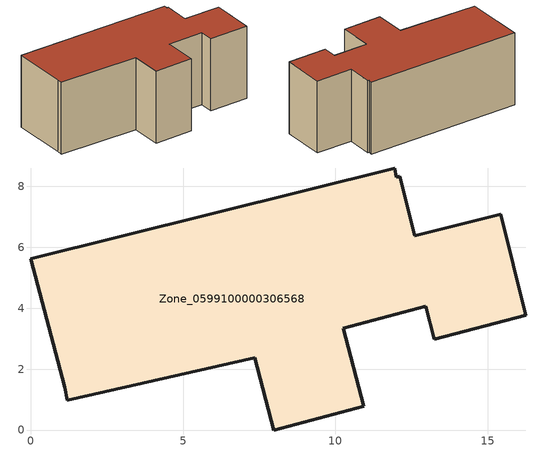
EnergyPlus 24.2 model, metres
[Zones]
Zone_0599100000306568
 floor ground (C_G): 12.61,6.38 15.43,7.09 16.25,3.77 13.25,2.98 12.97,4.07 10.26,3.35 10.93,0.78 7.97,0 7.35,2.38 1.2,0.97 1.11,1.4 0,5.63 11.96,8.61 12,8.31 12.12,8.34 z0
 wall outside (C_F): 10.26,3.35 12.97,4.07 13.25,2.98 16.25,3.77 15.43,7.09 12.61,6.38 12.12,8.34 12,8.31 11.96,8.61 0,5.63 1.11,1.4 1.2,0.97 7.35,2.38 7.97,0 10.93,0.78 10.26,3.35 z0:5.78
 roof outside (C_R): 1.11,1.4 1.2,0.97 7.35,2.38 7.97,0 10.93,0.78 10.26,3.35 12.97,4.07 13.25,2.98 16.25,3.77 15.43,7.09 12.61,6.38 12.12,8.34 12,8.31 11.96,8.61 0,5.63 z5.78
[BUILDING]
Pand.0599100000306568: North Axis=0; Terrain=City; Loads Convergence Tolerance Value=0.04; Temperature Convergence Tolerance Value=0.4; Solar Distribution=FullExterior; Maximum Number of Warmup Days=25; Minimum Number of Warmup Days=1
[Site:Location]
Rotterdam.The.Hague.AP_ZH_NLD Design_Conditions: Latitude=51.96; Longitude=4.45; Time Zone=1; Elevation=-4.5
[SITE:GROUNDTEMPERATURE:BUILDINGSURFACE]
18, 18, 18, 18, 18, 18, 18, 18, 18, 18, 18, 18
[MATERIAL] Thermal Absorptance=0.9; Solar Absorptance=0.7; Visible Absorptance=0.7
Name | Roughness | Thickness | Conductivity | Density | Specific Heat
G.TI.1965-1974 | MediumSmooth | 0.15 | 0.882353 | 540 | 1210
F.TI.1965-1974 | Rough | 0.3 | 0.697674 | 1920 | 840
R.TI.1965-1974 | MediumRough | 0.2 | 0.232558 | 1500 | 1000
[CONSTRUCTION]
C_G: G.TI.1965-1974
C_F: F.TI.1965-1974
C_R: R.TI.1965-1974
[ZONE]
Zone_0599100000306568: Type=1; Multiplier=1; Ceiling Height=Autocalculate; Volume=Autocalculate; Floor Area=autocalculate; Part of Total Floor Area=Yes
[ZONEINFILTRATION:DESIGNFLOWRATE]
Infil_Zone_0599100000306568: Zone or ZoneList or Space or SpaceList=Zone_0599100000306568; Schedule=AlwaysOn; Design Flow Rate Calculation Method=Flow/Area; Flow Rate per Floor Area=0.003; Constant Term Coefficient=1; Temperature Term Coefficient=0; Velocity Term Coefficient=0; Velocity Squared Term Coefficient=0
[HVACTEMPLATE:ZONE:IDEALLOADSAIRSYSTEM]
Zone_0599100000306568: Maximum Heating Supply Air Temperature=50; Minimum Cooling Supply Air Temperature=13; Maximum Heating Supply Air Humidity Ratio=0.0156; Minimum Cooling Supply Air Humidity Ratio=0.0077; Heating Limit=NoLimit; Cooling Limit=NoLimit; Dehumidification Control Type=ConstantSensibleHeatRatio; Cooling Sensible Heat Ratio=0.7; Dehumidification Setpoint=60; Humidification Control Type=None; Humidification Setpoint=30; Outdoor Air Method=None; Outdoor Air Flow Rate per Person=0.00944; Outdoor Air Flow Rate per Zone Floor Area=0; Outdoor Air Flow Rate per Zone=0; Demand Controlled Ventilation Type=None; Outdoor Air Economizer Type=NoEconomizer; Heat Recovery Type=None; Sensible Heat Recovery Effectiveness=0.7; Latent Heat Recovery Effectiveness=0.65
[ZONECONTROL:THERMOSTAT]
ThermostatControl_Zone_0599100000306568: Zone or ZoneList=Zone_0599100000306568; Control Type Schedule=DualSetpointControlType; Control 1=Thermostat_Zone_0599100000306568; Temperature Difference Between Cutout And Setpoint=0
[THERMOSTATSETPOINT:DUALSETPOINT]
Thermostat_Zone_0599100000306568: Heating Setpoint Temperature Schedule=HeatingSetpoint_Zone_0599100000306568; Cooling Setpoint Temperature Schedule=CoolingSetpoint_Zone_0599100000306568
[SCHEDULE:COMPACT]
HeatingSetpoint_Zone_0599100000306568: Through: 12/31, For: AllDays, Until: 24:00, 21
CoolingSetpoint_Zone_0599100000306568: Through: 12/31, For: AllDays, Until: 24:00, 24
DualSetpointControlType: Through: 12/31, For: AllDays, Until: 24:00, 4
AlwaysOn: Through: 12/31, For: AllDays, Until: 24:00, 1
